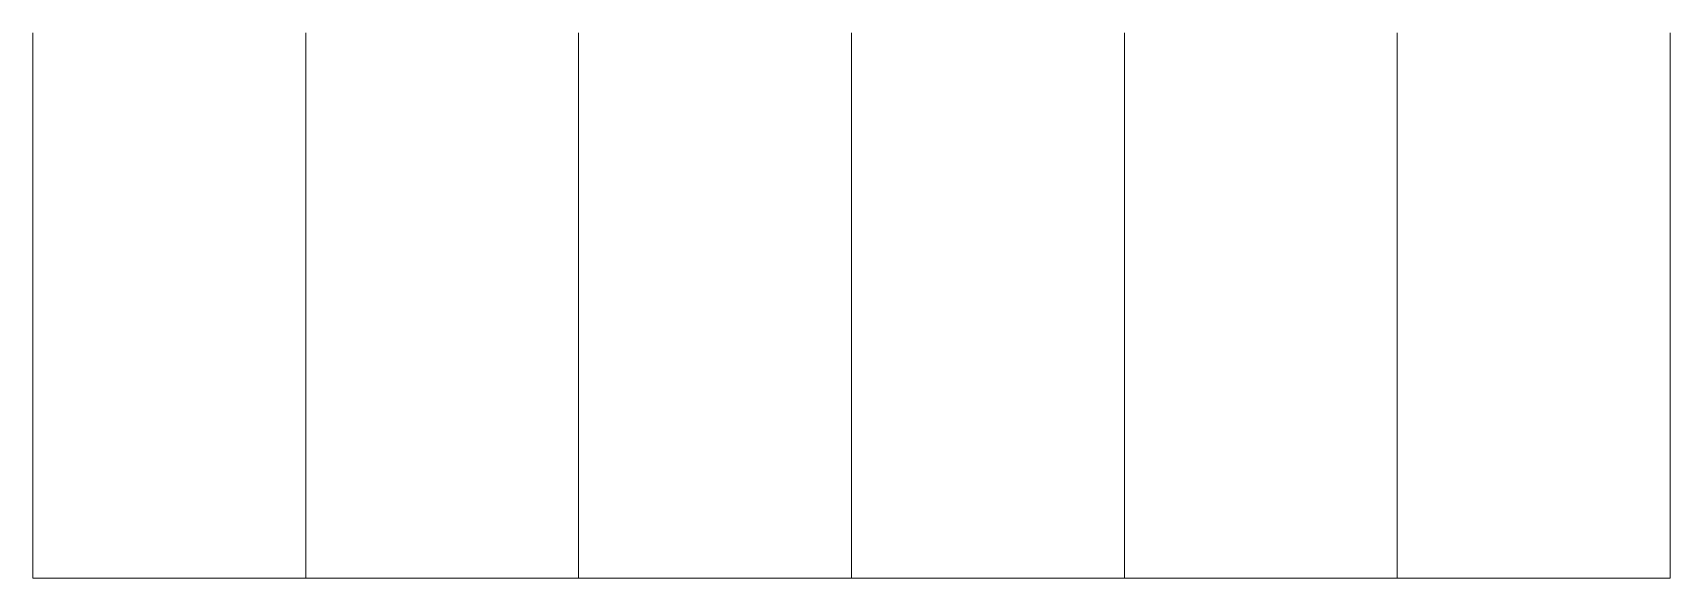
# Model space of a CAD drawing. Header units: millimetres. Extents: x -5080 to 169092, y -130394 to 7197.
# Drawn here: x 152633 to 169092, y -118714 to -113228 of the extents above; entities that cross this region are included whole.
import ezdxf

# ---------------------------------------------------------------- set-up
doc = ezdxf.new("R2010")
doc.units = ezdxf.units.MM
doc.header["$LTSCALE"] = 50
doc.layers.add('pio-Parking Spaces', color=7, linetype='Continuous', lineweight=5)

# ---------------------------------------------------------------- blocks, each defined once
blk = doc.blocks.new('obj-19')
at = {"layer": 'pio-Parking Spaces', "color": 7, "linetype": 'Continuous', "lineweight": 5, "transparency": 33554687}
for p, q in [((0, 0), (0, 5486.4)), ((2743.2, 0), (2743.2, 5486.4)), ((2743.2, 0), (2743.2, 5486.4)), ((5486.4, 0), (5486.4, 5486.4)), ((5486.4, 0), (5486.4, 5486.4)), ((8229.6, 0), (8229.6, 5486.4)), ((8229.6, 0), (8229.6, 5486.4)), ((10972.8, 0), (10972.8, 5486.4)), ((10972.8, 0), (10972.8, 5486.4)), ((13716, 0), (13716, 5486.4)), ((13716, 0), (13716, 5486.4)), ((16459.2, 0), (16459.2, 5486.4)), ((0, 0), (2743.2, 0)), ((2743.2, 0), (5486.4, 0)), ((5486.4, 0), (8229.6, 0)), ((8229.6, 0), (10972.8, 0)), ((10972.8, 0), (13716, 0)), ((13716, 0), (16459.2, 0))]:
    blk.add_line(p, q, dxfattribs=at)
at = {"layer": 'pio-Parking Spaces', "color": 0, "flags": 1}
for tag in ['IFC_UUID', 'instanceID']:
    blk.add_attdef(tag, (152632.8, -118714.4), '', height=0.18, dxfattribs=at)

msp = doc.modelspace()

# ---------------------------------------------------------------- block references
at = {"layer": 'pio-Parking Spaces', "color": 7, "transparency": 33554687}
msp.add_blockref('obj-19', (152632.8, -118714.4), dxfattribs=at)

doc.saveas('drawing.dxf')
